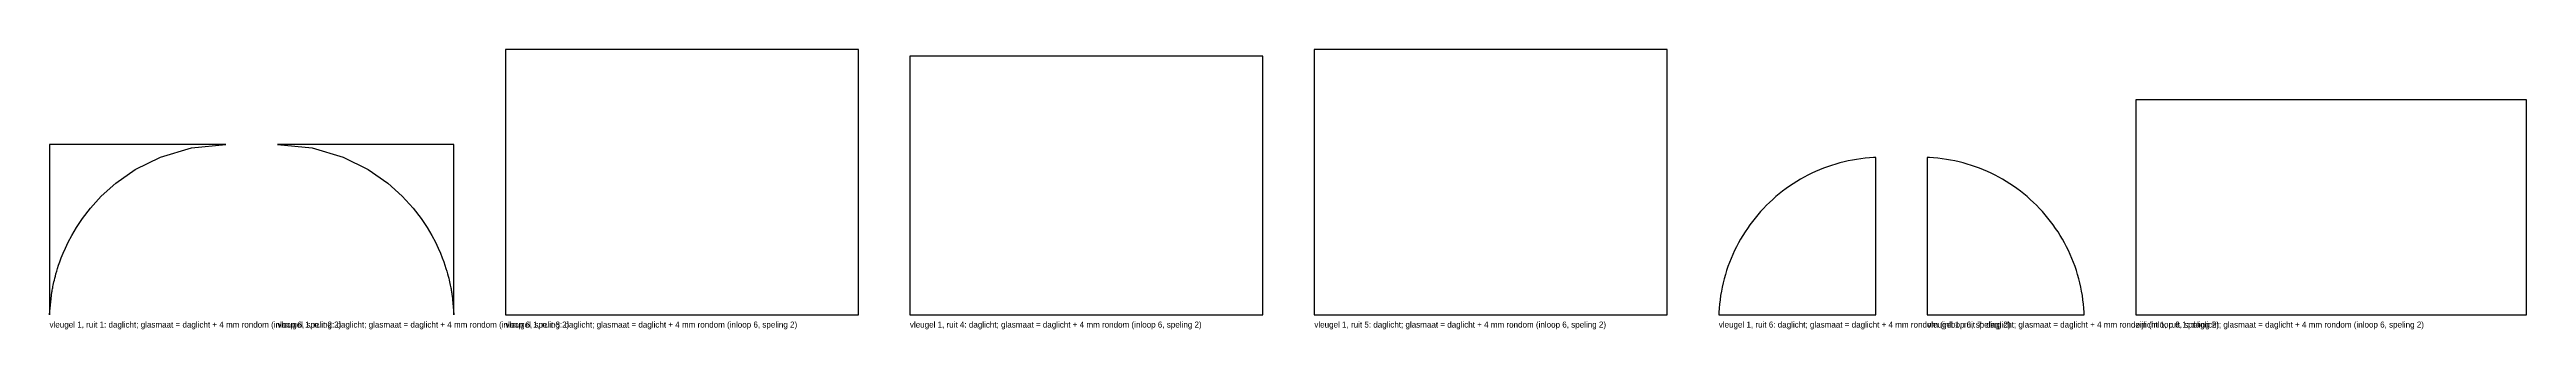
# Model space of a CAD drawing. Header units: millimetres. Extents: x 0 to 5769, y -34 to 617.
import ezdxf

# ---------------------------------------------------------------- set-up
doc = ezdxf.new("R2010")
doc.units = ezdxf.units.MM

msp = doc.modelspace()

# ---------------------------------------------------------------- linework, layer by layer
at = {"layer": 'DAGLICHT'}
for p, q in [((1884, 616.6667), (1062, 616.6667)), ((1062, 616.6667), (1062, 0)), ((1884, 0), (1884, 616.6667)), ((2826, 601.6667), (2004, 601.6667)), ((2004, 601.6667), (2004, 0)), ((2826, 0), (2826, 601.6667)), ((3768, 616.6667), (2946, 616.6667)), ((2946, 616.6667), (2946, 0)), ((3768, 0), (3768, 616.6667)), ((5769.3439, 500), (4859.3439, 500)), ((4859.3439, 500), (4859.3439, 0)), ((5769.3439, 0), (5769.3439, 500)), ((411, 396), (0, 396)), ((0, 396), (0, 0)), ((199.5422, 337.4296), (258.3584, 366.6039)), ((258.3584, 366.6039), (330.3963, 388.0187)), ((330.3963, 388.0187), (411, 396)), ((531, 396), (611.6037, 388.0187)), ((942, 396), (531, 396)), ((611.6037, 388.0187), (683.6416, 366.6039)), ((683.6416, 366.6039), (742.4578, 337.4296)), ((942, 0), (942, 396)), ((4150.9365, 347.3525), (4141.4915, 344.1464)), ((4160.4621, 350.3103), (4150.9365, 347.3525)), ((4170.0619, 353.0177), (4160.4621, 350.3103)), ((4179.7293, 355.4729), (4170.0619, 353.0177)), ((4189.4576, 357.6742), (4179.7293, 355.4729)), ((4199.2402, 359.6201), (4189.4576, 357.6742)), ((4209.0704, 361.3093), (4199.2402, 359.6201)), ((4218.9415, 362.7405), (4209.0704, 361.3093)), ((4228.8466, 363.9128), (4218.9415, 362.7405)), ((4238.779, 364.8255), (4228.8466, 363.9128)), ((4248.7319, 365.4779), (4238.779, 364.8255)), ((4253.6719, 365.6719), (4248.7319, 365.4779)), ((4253.6719, 0), (4253.6719, 365.6719)), ((4378.6119, 365.4779), (4373.6719, 365.6719)), ((4373.6719, 365.6719), (4373.6719, 0)), ((4388.5649, 364.8255), (4378.6119, 365.4779)), ((4398.4973, 363.9128), (4388.5649, 364.8255)), ((4408.4024, 362.7405), (4398.4973, 363.9128)), ((4418.2735, 361.3093), (4408.4024, 362.7405)), ((4428.1037, 359.6201), (4418.2735, 361.3093)), ((4437.8863, 357.6742), (4428.1037, 359.6201)), ((4447.6146, 355.4729), (4437.8863, 357.6742)), ((4457.282, 353.0177), (4447.6146, 355.4729)), ((4466.8818, 350.3103), (4457.282, 353.0177)), ((4476.4074, 347.3525), (4466.8818, 350.3103)), ((4485.8524, 344.1464), (4476.4074, 347.3525)), ((120.3791, 275.6209), (154.2503, 305.9371)), ((154.2503, 305.9371), (199.5422, 337.4296)), ((742.4578, 337.4296), (787.7497, 305.9371)), ((787.7497, 305.9371), (821.6209, 275.6209)), ((4044.7258, 293.2355), (4036.7338, 287.2676)), ((4052.8712, 298.9921), (4044.7258, 293.2355)), ((4061.1645, 304.5335), (4052.8712, 298.9921)), ((4069.6, 309.8559), (4061.1645, 304.5335)), ((4078.1719, 314.9557), (4069.6, 309.8559)), ((4086.8745, 319.8293), (4078.1719, 314.9557)), ((4095.7016, 324.4735), (4086.8745, 319.8293)), ((4104.6472, 328.885), (4095.7016, 324.4735)), ((4113.7053, 333.0608), (4104.6472, 328.885)), ((4122.8696, 336.9981), (4113.7053, 333.0608)), ((4132.1338, 340.6941), (4122.8696, 336.9981)), ((4141.4915, 344.1464), (4132.1338, 340.6941)), ((4495.2101, 340.6941), (4485.8524, 344.1464)), ((4504.4743, 336.9981), (4495.2101, 340.6941)), ((4513.6386, 333.0608), (4504.4743, 336.9981)), ((4522.6967, 328.885), (4513.6386, 333.0608)), ((4531.6423, 324.4735), (4522.6967, 328.885)), ((4540.4694, 319.8293), (4531.6423, 324.4735)), ((4549.1719, 314.9557), (4540.4694, 319.8293)), ((4557.7439, 309.8559), (4549.1719, 314.9557)), ((4566.1794, 304.5335), (4557.7439, 309.8559)), ((4574.4727, 298.9921), (4566.1794, 304.5335)), ((4582.6181, 293.2355), (4574.4727, 298.9921)), ((4590.6101, 287.2676), (4582.6181, 293.2355)), ((76.5555, 223.8889), (95.2611, 248.1158)), ((95.2611, 248.1158), (120.3791, 275.6209)), ((821.6209, 275.6209), (846.7389, 248.1158)), ((846.7389, 248.1158), (865.4445, 223.8889)), ((3978.9573, 232.4397), (3972.5793, 224.7711)), ((3985.5338, 239.9388), (3978.9573, 232.4397)), ((3992.3043, 247.2631), (3985.5338, 239.9388)), ((3999.2643, 254.4077), (3992.3043, 247.2631)), ((4006.4089, 261.3676), (3999.2643, 254.4077)), ((4013.7332, 268.1382), (4006.4089, 261.3676)), ((4021.2322, 274.7147), (4013.7332, 268.1382)), ((4028.9009, 281.0926), (4021.2322, 274.7147)), ((4036.7338, 287.2676), (4028.9009, 281.0926)), ((4598.443, 281.0926), (4590.6101, 287.2676)), ((4606.1117, 274.7147), (4598.443, 281.0926)), ((4613.6107, 268.1382), (4606.1117, 274.7147)), ((4620.935, 261.3676), (4613.6107, 268.1382)), ((4628.0796, 254.4077), (4620.935, 261.3676)), ((4635.0396, 247.2631), (4628.0796, 254.4077)), ((4641.8101, 239.9388), (4635.0396, 247.2631)), ((4648.3866, 232.4397), (4641.8101, 239.9388)), ((4654.7646, 224.7711), (4648.3866, 232.4397)), ((43.3904, 168.8048), (51.7214, 184.5992)), ((51.7214, 184.5992), (62.4727, 202.8296)), ((62.4727, 202.8296), (76.5555, 223.8889)), ((865.4445, 223.8889), (879.5273, 202.8296)), ((879.5273, 202.8296), (890.2786, 184.5992)), ((890.2786, 184.5992), (898.6096, 168.8048)), ((3938.7163, 175.5), (3933.8426, 166.7975)), ((3943.816, 184.072), (3938.7163, 175.5)), ((3949.1385, 192.5075), (3943.816, 184.072)), ((3954.6799, 200.8008), (3949.1385, 192.5075)), ((3960.4365, 208.9462), (3954.6799, 200.8008)), ((3966.4043, 216.9381), (3960.4365, 208.9462)), ((3972.5793, 224.7711), (3966.4043, 216.9381)), ((4660.9396, 216.9381), (4654.7646, 224.7711)), ((4666.9074, 208.9462), (4660.9396, 216.9381)), ((4672.664, 200.8008), (4666.9074, 208.9462)), ((4678.2054, 192.5075), (4672.664, 200.8008)), ((4683.5278, 184.072), (4678.2054, 192.5075)), ((4688.6276, 175.5), (4683.5278, 184.072)), ((4693.5013, 166.7975), (4688.6276, 175.5)), ((21.0912, 114.9696), (23.9441, 123.2343)), ((23.9441, 123.2343), (27.395, 132.5404)), ((27.395, 132.5404), (31.6154, 143.0769)), ((31.6154, 143.0769), (36.8394, 155.073)), ((36.8394, 155.073), (43.3904, 168.8048)), ((898.6096, 168.8048), (905.1606, 155.073)), ((905.1606, 155.073), (910.3846, 143.0769)), ((910.3846, 143.0769), (914.605, 132.5404)), ((914.605, 132.5404), (918.0559, 123.2343)), ((918.0559, 123.2343), (920.9088, 114.9696)), ((3912.9778, 121.5382), (3909.5255, 112.1804)), ((3916.6738, 130.8024), (3912.9778, 121.5382)), ((3920.6111, 139.9667), (3916.6738, 130.8024)), ((3924.787, 149.0247), (3920.6111, 139.9667)), ((3929.1985, 157.9704), (3924.787, 149.0247)), ((3933.8426, 166.7975), (3929.1985, 157.9704)), ((4698.1454, 157.9704), (4693.5013, 166.7975)), ((4702.5569, 149.0247), (4698.1454, 157.9704)), ((4706.7328, 139.9667), (4702.5569, 149.0247)), ((4710.67, 130.8024), (4706.7328, 139.9667)), ((4714.3661, 121.5382), (4710.67, 130.8024)), ((4717.8184, 112.1804), (4714.3661, 121.5382)), ((6.4003, 57.25), (6.8711, 59.8387)), ((6.8711, 59.8387), (7.3954, 62.6163)), ((7.3954, 62.6163), (7.9813, 65.6037)), ((7.9813, 65.6037), (8.639, 68.8252)), ((8.639, 68.8252), (9.3805, 72.3086)), ((9.3805, 72.3086), (10.2204, 76.0863)), ((10.2204, 76.0863), (11.1766, 80.196)), ((11.1766, 80.196), (12.2714, 84.6821)), ((12.2714, 84.6821), (13.5324, 89.5967)), ((13.5324, 89.5967), (14.9941, 95.0016)), ((14.9941, 95.0016), (16.7008, 100.9704)), ((16.7008, 100.9704), (18.7087, 107.591)), ((18.7087, 107.591), (21.0912, 114.9696)), ((920.9088, 114.9696), (923.2913, 107.591)), ((923.2913, 107.591), (925.2992, 100.9704)), ((925.2992, 100.9704), (927.0059, 95.0016)), ((927.0059, 95.0016), (928.4676, 89.5967)), ((928.4676, 89.5967), (929.7286, 84.6821)), ((929.7286, 84.6821), (930.8234, 80.196)), ((930.8234, 80.196), (931.7796, 76.0863)), ((931.7796, 76.0863), (932.6195, 72.3086)), ((932.6195, 72.3086), (933.361, 68.8252)), ((933.361, 68.8252), (934.0187, 65.6037)), ((934.0187, 65.6037), (934.6046, 62.6163)), ((934.6046, 62.6163), (935.1289, 59.8387)), ((935.1289, 59.8387), (935.5997, 57.25)), ((3895.9977, 64.2144), (3894.0518, 54.4317)), ((3898.199, 73.9427), (3895.9977, 64.2144)), ((3900.6542, 83.6101), (3898.199, 73.9427)), ((3903.3616, 93.2098), (3900.6542, 83.6101)), ((3906.3194, 102.7355), (3903.3616, 93.2098)), ((3909.5255, 112.1804), (3906.3194, 102.7355)), ((4721.0245, 102.7355), (4717.8184, 112.1804)), ((4723.9823, 93.2098), (4721.0245, 102.7355)), ((4726.6897, 83.6101), (4723.9823, 93.2098)), ((4729.1449, 73.9427), (4726.6897, 83.6101)), ((4731.3462, 64.2144), (4729.1449, 73.9427)), ((4733.2921, 54.4317), (4731.3462, 64.2144)), ((0, 0), (0.2775, 0.1001)), ((0.2775, 0.1001), (4.3734, 44.798)), ((4.3734, 44.798), (4.6379, 46.57)), ((4.6379, 46.57), (4.9271, 48.4489)), ((4.9271, 48.4489), (5.2439, 50.4445)), ((5.2439, 50.4445), (5.5921, 52.568)), ((5.5921, 52.568), (5.9759, 54.8317)), ((5.9759, 54.8317), (6.4003, 57.25)), ((935.5997, 57.25), (936.0241, 54.8317)), ((936.0241, 54.8317), (936.4079, 52.568)), ((936.4079, 52.568), (936.7561, 50.4445)), ((936.7561, 50.4445), (937.0729, 48.4489)), ((937.0729, 48.4489), (937.3621, 46.57)), ((937.3621, 46.57), (937.6266, 44.798)), ((937.6266, 44.798), (941.7225, 0.1001)), ((941.7225, 0.1001), (942, 0)), ((1062, 0), (1884, 0)), ((2004, 0), (2826, 0)), ((2946, 0), (3768, 0)), ((3888.1941, 4.94), (3888, 0)), ((3888, 0), (4253.6719, 0)), ((3888.8464, 14.8929), (3888.1941, 4.94)), ((3889.7591, 24.8253), (3888.8464, 14.8929)), ((3890.9315, 34.7305), (3889.7591, 24.8253)), ((3892.3627, 44.6015), (3890.9315, 34.7305)), ((3894.0518, 54.4317), (3892.3627, 44.6015)), ((4373.6719, 0), (4739.3439, 0)), ((4734.9812, 44.6015), (4733.2921, 54.4317)), ((4736.4124, 34.7305), (4734.9812, 44.6015)), ((4737.5848, 24.8253), (4736.4124, 34.7305)), ((4738.4974, 14.8929), (4737.5848, 24.8253)), ((4739.1498, 4.94), (4738.4974, 14.8929)), ((4739.3439, 0), (4739.1498, 4.94)), ((4859.3439, 0), (5769.3439, 0))]:
    msp.add_line(p, q, dxfattribs=at)

# ---------------------------------------------------------------- texts
at = {"layer": 'TEKST'}
for s, p in [('vleugel 1, ruit 1: daglicht; glasmaat = daglicht + 4 mm rondom (inloop 6, speling 2)', (0, -30)), ('vleugel 1, ruit 2: daglicht; glasmaat = daglicht + 4 mm rondom (inloop 6, speling 2)', (531, -30)), ('vleugel 1, ruit 3: daglicht; glasmaat = daglicht + 4 mm rondom (inloop 6, speling 2)', (1062, -30)), ('vleugel 1, ruit 4: daglicht; glasmaat = daglicht + 4 mm rondom (inloop 6, speling 2)', (2004, -30)), ('vleugel 1, ruit 5: daglicht; glasmaat = daglicht + 4 mm rondom (inloop 6, speling 2)', (2946, -30)), ('vleugel 1, ruit 6: daglicht; glasmaat = daglicht + 4 mm rondom (inloop 6, speling 2)', (3888, -30)), ('vleugel 1, ruit 7: daglicht; glasmaat = daglicht + 4 mm rondom (inloop 6, speling 2)', (4373.6719, -30)), ('zijlicht 1, ruit 1: daglicht; glasmaat = daglicht + 4 mm rondom (inloop 6, speling 2)', (4859.3439, -30))]:
    msp.add_text(s, height=14, dxfattribs=at).set_placement(p)

doc.saveas('drawing.dxf')
